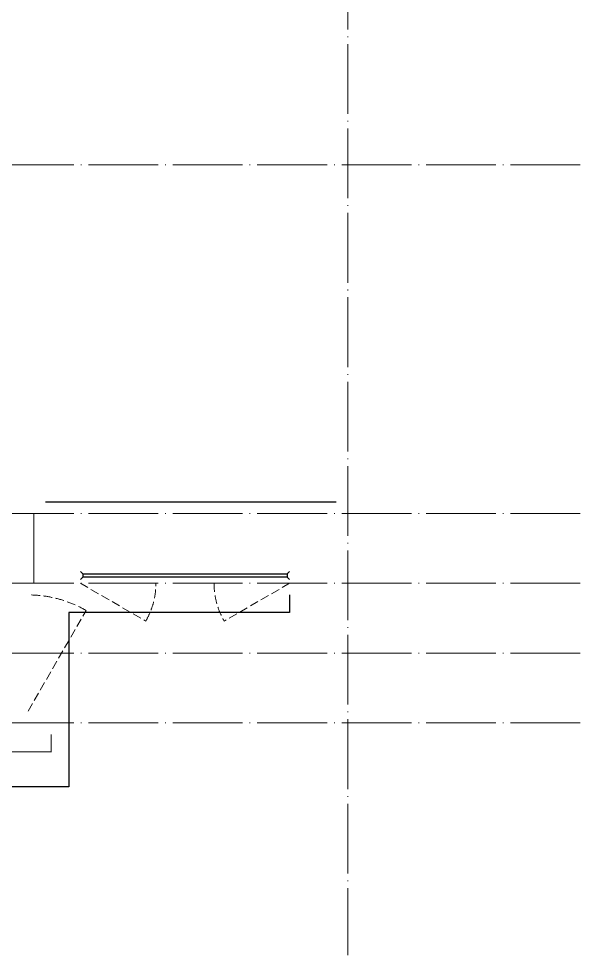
# Model space of a CAD drawing. Extents: x -518115 to 1124316, y -209821 to 1628073.
# Drawn here: x 875087 to 879917, y 516240 to 524297 of the extents above; entities that cross this region are included whole.
import ezdxf

# ---------------------------------------------------------------- set-up
doc = ezdxf.new("R2010")
doc.units = 0
doc.header["$LTSCALE"] = 1000
doc.header["$MEASUREMENT"] = 0
doc.linetypes.add('DASH', pattern=[0.35, 0.25, -0.1])
doc.linetypes.add('DOTE', pattern=[2.42, 2, -0.2, 0.02, -0.2])
for name, color, linetype in [('3-栏杆1', 135, 'Continuous'), ('3.5方案汇报，与郭总、侯月琴确定户型_t8$0$2020.03.04 -1安徽标准化洋房户型(UA）_t8_t8$0$看线', 154, 'Continuous'), ('看线', 251, 'Continuous')]:
    doc.layers.add(name, color=color, linetype=linetype)
doc.layers.add('DOTE', color=19, linetype='DOTE', lineweight=9)
doc.layers.add('WINDOW', color=144, linetype='Continuous', lineweight=15)

# ---------------------------------------------------------------- blocks, each defined once
blk = doc.blocks.new('GDGDGDSDA')
at = {"layer": 'DOTE', "linetype": 'DOTE', "ltscale": 0.3}
for p, q in [((469334.8, 376108.3), (469334.8, 359558.3)), ((471334.8, 366358.3), (417334.8, 366358.3)), ((471334.8, 363358.3), (417334.8, 363358.3)), ((466634.8, 363358.3), (466634.8, 362758.3)), ((471334.8, 362758.3), (417334.8, 362758.3)), ((471334.8, 362158.3), (417334.8, 362158.3)), ((471334.8, 361558.3), (417334.8, 361558.3))]:
    blk.add_line(p, q, dxfattribs=at)

msp = doc.modelspace()

# ---------------------------------------------------------------- linework, layer by layer
at = {"color": 30, "const_width": 8}
msp.add_lwpolyline([(875366.6, 518140.4), (875366.6, 517990.4), (874216.6, 517990.4), (874216.6, 518140.4)], dxfattribs=at)
at = {"layer": '3-栏杆1', "color": 5}
for p, q in [((875616.6, 519540.4), (875636.8, 519522.7)), ((875636.8, 519522.7), (875616.6, 519540.4)), ((875616.6, 519473.5), (875636.8, 519493.4)), ((875636.8, 519493.4), (875616.6, 519473.5)), ((875636.8, 519522.7), (875636.8, 519493.4)), ((875636.8, 519522.6), (877396.3, 519522.6)), ((877396.3, 519493.4), (875636.8, 519493.3)), ((877416.6, 519540.4), (877396.3, 519522.7)), ((877396.3, 519522.7), (877416.6, 519540.4)), ((877396.3, 519522.7), (877396.3, 519493.4)), ((877416.6, 519473.5), (877396.3, 519493.4))]:
    msp.add_line(p, q, dxfattribs=at)
at = {"layer": '3.5方案汇报，与郭总、侯月琴确定户型_t8$0$2020.03.04 -1安徽标准化洋房户型(UA）_t8_t8$0$看线', "ltscale": 10}
msp.add_line((875316.6, 520140.4), (877816.6, 520140.4), dxfattribs=at)
at = {"layer": 'WINDOW', "color": 250, "linetype": 'DASH', "ltscale": 0.3}
for points in [[(875616.6, 519440.4), (876179.7, 519115.8, 0.131485), (876266.6, 519440.4)], [(877416.6, 519440.4), (876853.4, 519115.8, -0.131485), (876766.6, 519440.4)], [(875166.6, 518340.4), (875666.6, 519206.5, 0.131652), (875166.6, 519340.4)]]:
    msp.add_lwpolyline(points, format="xyb", dxfattribs=at)
at = {"layer": '看线', "color": 202, "ltscale": 0.5}
msp.add_lwpolyline([(877416.6, 519340.4), (877416.6, 519190.4), (875516.6, 519190.4)], dxfattribs=at)
at = {"layer": '看线', "color": 201}
msp.add_lwpolyline([(875516.6, 519190.4), (875516.6, 517690.4), (855316.6, 517690.4), (855316.6, 519190.4), (852916.6, 519190.4)], dxfattribs=at)

# ---------------------------------------------------------------- block references
msp.add_blockref('GDGDGDSDA', (408581.8, 156682.1))

doc.saveas('drawing.dxf')
